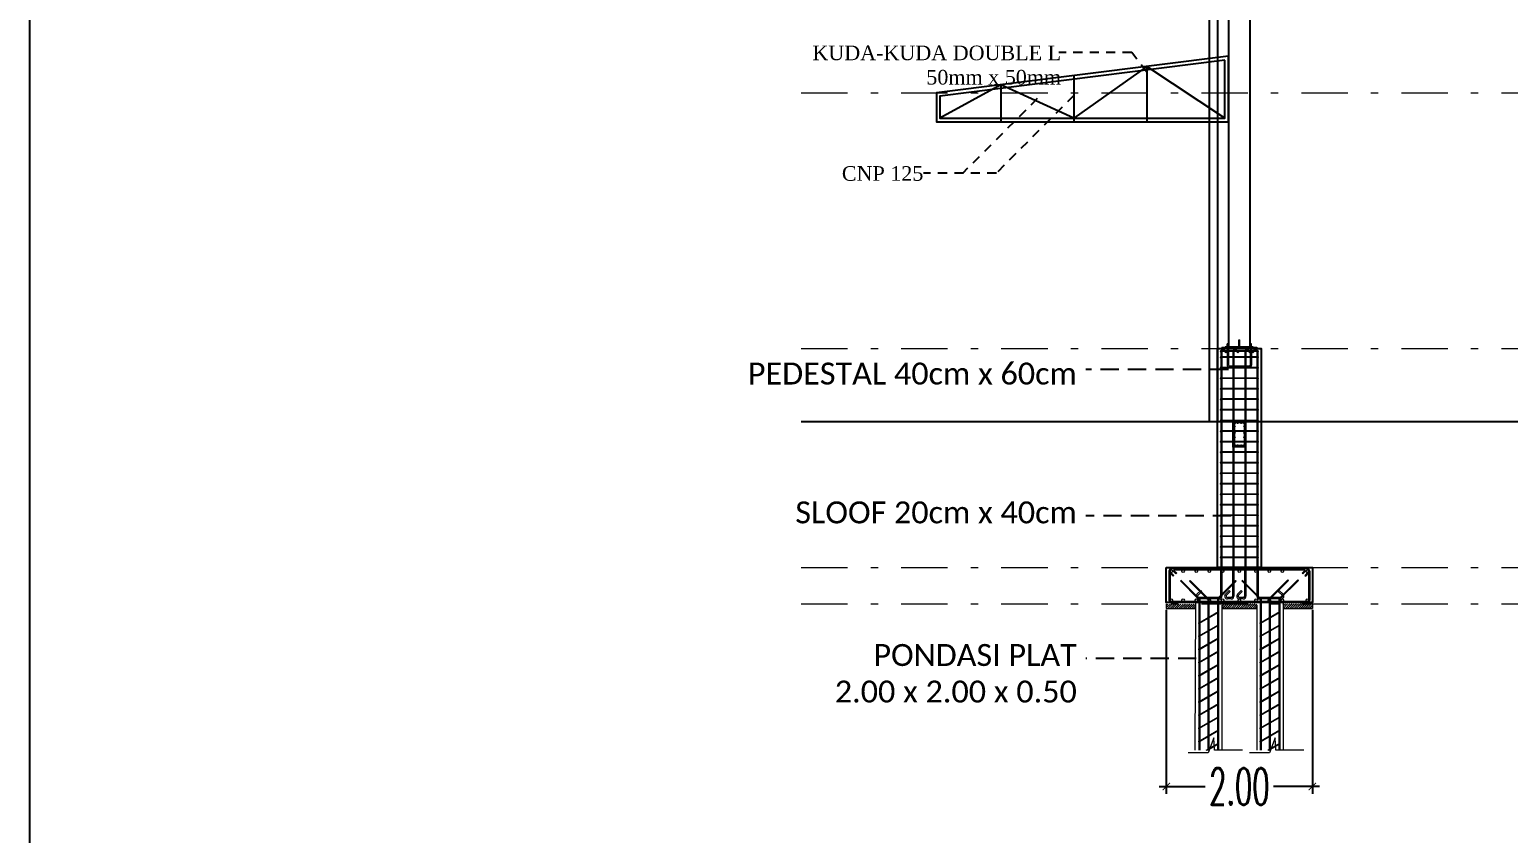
# Model space of a CAD drawing. Header units: millimetres. Extents: x 2175 to 3376, y 1504 to 1740.
# Drawn here: x 2985.68 to 3005.94, y 1659.53 to 1670.54 of the extents above; entities that cross this region are included whole.
import ezdxf

# ---------------------------------------------------------------- set-up
doc = ezdxf.new("R2010")
doc.units = ezdxf.units.MM
for name, pattern in [('DASHDOT2', [12.7, 6.35, -3.175, 0, -3.175]), ('DASHDOTX2', [50.8, 25.4, -12.7, 0, -12.7]), ('DASHED', [19.05, 12.7, -6.35]), ('HIDDEN', [0.375, 0.25, -0.125]), ('HIDDEN2', [0.1875, 0.125, -0.0625])]:
    doc.linetypes.add(name, pattern=pattern)
doc.layers.add('As Atap', color=3, linetype='DASHDOTX2', lineweight=40)
doc.layers.add('Garis Dim', color=131, linetype='DASHED', lineweight=9)
for name, color, linetype in [('dinding baru', 142, 'Continuous'), ('GR', 7, 'Continuous'), ('KOP TEKS', 1, 'Continuous'), ('SUNGAI', 150, 'Continuous'), ('TEXT', 7, 'Continuous'), ('WF 150', 5, 'Continuous')]:
    doc.layers.add(name, color=color, linetype=linetype)
doc.layers.add('Layer2', color=7, linetype='DASHED', lineweight=40, true_color=0x238759)
doc.styles.add('-DIM2', font='simplex.shx', dxfattribs={"width": 0.55})
doc.styles.get("Standard").update_dxf_attribs({"font": 'arial.ttf'})
doc.dimstyles.new('DIMENSI MUSHOLLAH', dxfattribs={"dimtxt": 0.5, "dimasz": 0.1, "dimexe": 0.1, "dimexo": 0.1, "dimgap": 0.05, "dimtad": 0, "dimtih": 1, "dimtoh": 1, "dimzin": 0, "dimdsep": 46, "dimtxsty": '-DIM2', "dimblk": 'ARCHTICK', "dimcen": 0.3, "dimdle": 0.1, "dimclrd": 1, "dimclre": 1, "dimclrt": 2, "dimadec": 0, "dimazin": 0, "dimtfac": 1, "dimtix": 1, "dimtofl": 0, "dimtmove": 0, "dimatfit": 3, "dimldrblk": 'ARCHTICK', "dimfxl": 1, "dimtolj": 1, "dimtzin": 0, "dimarcsym": 0})

# ---------------------------------------------------------------- blocks, each defined once
blk = doc.blocks.new('soof bmi')
at = {"layer": 'Garis Dim', "color": 1, "linetype": 'ByBlock', "lineweight": 9}
for p, q in [((38143.76, 315.036), (38143.76, 314.534)), ((38143.768, 315.036), (38143.768, 314.534)), ((38143.978, 315.053), (38143.777, 315.053)), ((38143.978, 315.044), (38143.777, 315.044)), ((38143.987, 315.036), (38143.987, 314.534)), ((38143.996, 315.036), (38143.996, 314.534)), ((38143.978, 314.525), (38143.777, 314.525)), ((38143.978, 314.517), (38143.777, 314.517))]:
    blk.add_line(p, q, dxfattribs=at)
blk.add_lwpolyline([(38143.728, 315.085), (38144.028, 315.085), (38144.028, 314.485), (38143.728, 314.485)], close=True, dxfattribs=at)
for centre, radius in [((38143.777, 315.036), 0.00853), ((38143.838, 315.036), 0.00853), ((38143.917, 315.036), 0.00853), ((38143.978, 315.036), 0.00853), ((38143.774, 314.965), 0.0064), ((38143.774, 314.815), 0.0064), ((38143.774, 314.715), 0.0064), ((38143.981, 314.965), 0.0064), ((38143.981, 314.815), 0.0064), ((38143.981, 314.715), 0.0064), ((38143.774, 314.605), 0.0064), ((38143.777, 314.534), 0.00853), ((38143.838, 314.534), 0.00853), ((38143.917, 314.534), 0.00853), ((38143.978, 314.534), 0.00853), ((38143.981, 314.605), 0.0064)]:
    blk.add_circle(centre, radius, dxfattribs=at)
for centre, radius, start, end in [((38143.777, 315.036), 0.0171, 90, 180), ((38143.978, 315.036), 0.0171, 0, 90), ((38143.978, 315.036), 0.00853, 0, 90), ((38143.777, 314.534), 0.0171, 180, 270), ((38143.978, 314.534), 0.00853, 270, 0), ((38143.978, 314.534), 0.0171, 270, 0)]:
    blk.add_arc(centre, radius, start, end, dxfattribs=at)
blk = doc.blocks.new('_ArchTick')
at = {"color": 0, "linetype": 'ByBlock', "const_width": 0.15}
blk.add_lwpolyline([(-0.5, -0.5), (0.5, 0.5)], dxfattribs=at)
blk = doc.blocks.new('*D871')
at = {"layer": 'Defpoints', "color": 0, "transparency": 16777216}
for p in [(3001.251, 1662.695), (3003.251, 1662.695), (3003.251, 1660.175)]:
    blk.add_point(p, dxfattribs=at)
at = {"layer": 'dinding baru', "color": 1, "linetype": 'Continuous', "lineweight": -2, "transparency": 16777216}
for p, q in [((3001.251, 1662.595), (3001.251, 1660.075)), ((3003.251, 1662.595), (3003.251, 1660.075))]:
    blk.add_line(p, q, dxfattribs=at)
at = {"layer": 'dinding baru', "color": 1, "lineweight": -2, "transparency": 16777216}
for p, q in [((3001.151, 1660.175), (3001.782, 1660.175)), ((3003.351, 1660.175), (3002.72, 1660.175))]:
    blk.add_line(p, q, dxfattribs=at)
at = {"layer": 'dinding baru', "color": 1, "lineweight": -2, "transparency": 16777216, "xscale": 0.1, "yscale": 0.1, "zscale": 0.1, "rotation": 180}
blk.add_blockref('_ArchTick', (3001.251, 1660.175), dxfattribs=at)
at = {"layer": 'dinding baru', "color": 1, "lineweight": -2, "transparency": 16777216, "xscale": 0.1, "yscale": 0.1, "zscale": 0.1}
blk.add_blockref('_ArchTick', (3003.251, 1660.175), dxfattribs=at)
at = {"layer": 'dinding baru', "color": 2, "lineweight": 0, "transparency": 16777216, "insert": (3002.251, 1660.175), "char_height": 0.5, "attachment_point": 5, "style": '-DIM2'}
blk.add_mtext('\\A1;2.00', dxfattribs=at)

msp = doc.modelspace()

# ---------------------------------------------------------------- hatches: boundary and pattern name
at = {"layer": 'Garis Dim', "linetype": 'ByBlock', "lineweight": 5}
h = msp.add_hatch(dxfattribs=at)
h.set_pattern_fill('LINE', color=0, scale=0.00072, angle=-0.0006, style=0)
h.set_pattern_definition([(179.999441, (3700.7352368, 1827.478943), (2.23035e-08, 0.0022860000006), [])])
h.paths.add_polyline_path([(3002.101, 1666.237, 0.414214), (3002.099, 1666.238), (3002.086, 1666.238, 0.414214), (3002.084, 1666.237), (3002.084, 1666.206), (3002.101, 1666.206)])
h = msp.add_hatch(dxfattribs=at)
h.set_pattern_fill('LINE', color=0, scale=0.00072, angle=-0.0006, style=0)
h.set_pattern_definition([(179.999441, (3700.418436, 1827.4789462), (2.23035e-08, 0.0022860000006), [])])
h.paths.add_polyline_path([(3002.418, 1666.237, 0.414214), (3002.416, 1666.238), (3002.403, 1666.238, 0.414214), (3002.401, 1666.237), (3002.401, 1666.206), (3002.418, 1666.206)])
at = {"layer": 'Layer2', "linetype": 'ByBlock', "lineweight": 5}
h = msp.add_hatch(dxfattribs=at)
h.set_pattern_fill('JIS_LC_8', scale=0.0027, style=0)
h.set_pattern_definition([(45, (23.486137, 432.603467), (-0.01489166881, 0.01489166881), []), (45, (23.487217, 432.603467), (-0.01489166881, 0.01489166881), [])])
h.paths.add_polyline_path([(3001.651, 1662.673), (3001.251, 1662.674), (3001.251, 1662.614), (3001.651, 1662.613)])
h.paths.add_polyline_path([(3002.011, 1662.675), (3002.011, 1662.675), (3002.011, 1662.615), (3002.011, 1662.615)])
h.paths.add_polyline_path([(3002.492, 1662.675), (3002.011, 1662.675), (3002.011, 1662.615), (3002.492, 1662.615)])
h.paths.add_polyline_path([(3003.251, 1662.675), (3002.852, 1662.675), (3002.852, 1662.615), (3003.251, 1662.615)])

# ---------------------------------------------------------------- linework, layer by layer
for p, q in [((3001.839, 1673.34), (3001.839, 1665.175)), ((3001.951, 1673.34), (3001.951, 1665.175)), ((3002.442, 1666.19), (3002.058, 1666.19)), ((3002.442, 1666.19), (3002.058, 1666.19))]:
    msp.add_line(p, q)
at = {"ltscale": 8}
for p, q in [((2999.984, 1669.91), (2999.984, 1669.275)), ((3000.984, 1670.033), (3000.984, 1669.275)), ((2998.984, 1669.785), (2998.984, 1669.275))]:
    msp.add_line(p, q, dxfattribs=at)
at = {"lineweight": 18}
msp.add_line((3002.49, 1666.175), (3002.01, 1666.175), dxfattribs=at)
msp.add_line((3002.49, 1666.175), (3002.01, 1666.175), dxfattribs=at)
at = {"linetype": 'HIDDEN'}
for p, q in [((3002.101, 1665.886), (3000.149, 1665.886)), ((3002.139, 1663.88), (3000.149, 1663.88)), ((3001.661, 1661.927), (3000.149, 1661.927))]:
    msp.add_line(p, q, dxfattribs=at)
at = {"ltscale": 8}
for points in [[(3002.101, 1670.175), (2998.101, 1669.675), (2998.101, 1669.275), (3002.101, 1669.275), (3002.101, 1670.175)], [(3002.051, 1669.325), (3000.984, 1670.033), (2999.984, 1669.325), (2998.984, 1669.785), (2998.151, 1669.325)]]:
    msp.add_lwpolyline(points, dxfattribs=at)
msp.add_lwpolyline([(3002.051, 1670.122), (2998.151, 1669.628), (2998.151, 1669.325), (3002.051, 1669.325)], close=True, dxfattribs=at)
at = {"linetype": 'HIDDEN2'}
for points in [[(3000.984, 1669.957), (3000.777, 1670.227), (2999.777, 1670.227)], [(2999.984, 1669.637), (2998.923, 1668.576), (2997.923, 1668.576)], [(2999.484, 1669.595), (2998.465, 1668.576)]]:
    msp.add_lwpolyline(points, dxfattribs=at)
at = {"layer": 'As Atap', "color": 0, "linetype": 'ByBlock', "lineweight": 5}
for p, q in [((3002.099, 1666.238), (3002.086, 1666.238)), ((3002.246, 1666.29), (3002.256, 1666.29)), ((3002.246, 1666.19), (3002.246, 1666.29)), ((3002.256, 1666.19), (3002.256, 1666.29)), ((3002.416, 1666.238), (3002.403, 1666.238)), ((3001.997, 1666.132), (3001.997, 1666.057)), ((3001.997, 1666.05), (3001.997, 1665.913)), ((3002.012, 1666.132), (3002.012, 1666.057)), ((3002.012, 1666.05), (3002.012, 1665.913)), ((3002.084, 1666.175), (3002.084, 1666.132)), ((3002.084, 1666.132), (3002.084, 1666.057)), ((3002.084, 1666.042), (3002.084, 1665.945)), ((3002.101, 1666.175), (3002.101, 1666.132)), ((3002.101, 1666.132), (3002.101, 1666.057)), ((3002.101, 1666.042), (3002.101, 1665.945)), ((3002.161, 1666.13), (3002.161, 1666.057)), ((3002.161, 1666.05), (3002.161, 1665.913)), ((3002.177, 1666.13), (3002.177, 1666.057)), ((3002.177, 1666.05), (3002.177, 1665.913)), ((3002.326, 1666.13), (3002.326, 1666.057)), ((3002.326, 1666.05), (3002.326, 1665.913)), ((3002.341, 1666.13), (3002.341, 1666.057)), ((3002.341, 1666.05), (3002.341, 1665.913)), ((3002.401, 1666.175), (3002.401, 1666.132)), ((3002.401, 1666.132), (3002.401, 1666.057)), ((3002.401, 1666.042), (3002.401, 1665.945)), ((3002.418, 1666.175), (3002.418, 1666.132)), ((3002.418, 1666.132), (3002.418, 1666.057)), ((3002.418, 1666.042), (3002.418, 1665.945)), ((3002.49, 1666.13), (3002.49, 1666.057)), ((3002.49, 1666.05), (3002.49, 1665.913)), ((3002.505, 1666.13), (3002.505, 1666.057)), ((3002.505, 1666.05), (3002.505, 1665.913)), ((3001.997, 1665.906), (3001.997, 1665.769)), ((3002.012, 1665.906), (3002.012, 1665.769)), ((3002.11, 1665.936), (3002.161, 1665.936)), ((3002.11, 1665.919), (3002.161, 1665.919)), ((3002.161, 1665.906), (3002.161, 1665.769)), ((3002.177, 1665.936), (3002.326, 1665.936)), ((3002.177, 1665.919), (3002.326, 1665.919)), ((3002.177, 1665.906), (3002.177, 1665.769)), ((3002.251, 1665.936), (3002.251, 1665.919)), ((3002.326, 1665.906), (3002.326, 1665.769)), ((3002.341, 1665.936), (3002.393, 1665.936)), ((3002.341, 1665.919), (3002.392, 1665.919)), ((3002.341, 1665.906), (3002.341, 1665.769)), ((3002.49, 1665.906), (3002.49, 1665.769)), ((3002.505, 1665.906), (3002.505, 1665.769)), ((3001.997, 1665.762), (3001.997, 1665.625)), ((3002.012, 1665.762), (3002.012, 1665.625)), ((3002.161, 1665.762), (3002.161, 1665.625)), ((3002.177, 1665.762), (3002.177, 1665.625)), ((3002.326, 1665.762), (3002.326, 1665.625)), ((3002.341, 1665.762), (3002.341, 1665.625)), ((3002.49, 1665.762), (3002.49, 1665.625)), ((3002.505, 1665.762), (3002.505, 1665.625)), ((3001.997, 1665.618), (3001.997, 1665.482)), ((3001.997, 1665.474), (3001.997, 1665.338)), ((3002.012, 1665.618), (3002.012, 1665.482)), ((3002.012, 1665.474), (3002.012, 1665.338)), ((3002.161, 1665.618), (3002.161, 1665.482)), ((3002.161, 1665.474), (3002.161, 1665.338)), ((3002.177, 1665.618), (3002.177, 1665.482)), ((3002.177, 1665.474), (3002.177, 1665.338)), ((3002.326, 1665.618), (3002.326, 1665.482)), ((3002.326, 1665.474), (3002.326, 1665.338)), ((3002.341, 1665.618), (3002.341, 1665.482)), ((3002.341, 1665.474), (3002.341, 1665.338)), ((3002.49, 1665.618), (3002.49, 1665.482)), ((3002.49, 1665.474), (3002.49, 1665.338)), ((3002.505, 1665.618), (3002.505, 1665.482)), ((3002.505, 1665.474), (3002.505, 1665.338)), ((3001.997, 1665.331), (3001.997, 1665.195)), ((3002.012, 1665.331), (3002.012, 1665.195)), ((3002.161, 1665.331), (3002.161, 1665.195)), ((3002.177, 1665.331), (3002.177, 1665.195)), ((3002.326, 1665.331), (3002.326, 1665.195)), ((3002.341, 1665.331), (3002.341, 1665.195)), ((3002.49, 1665.331), (3002.49, 1665.195)), ((3002.505, 1665.331), (3002.505, 1665.195)), ((3001.997, 1665.18), (3001.997, 1665.044)), ((3001.997, 1665.036), (3001.997, 1664.9)), ((3002.012, 1665.18), (3002.012, 1665.044)), ((3002.012, 1665.036), (3002.012, 1664.9)), ((3002.161, 1665.18), (3002.161, 1665.044)), ((3002.161, 1665.036), (3002.161, 1664.9)), ((3002.177, 1665.18), (3002.177, 1665.044)), ((3002.177, 1665.036), (3002.177, 1664.9)), ((3002.326, 1665.18), (3002.326, 1665.044)), ((3002.326, 1665.036), (3002.326, 1664.9)), ((3002.341, 1665.18), (3002.341, 1665.044)), ((3002.341, 1665.036), (3002.341, 1664.9)), ((3002.49, 1665.18), (3002.49, 1665.044)), ((3002.49, 1665.036), (3002.49, 1664.9)), ((3002.505, 1665.18), (3002.505, 1665.044)), ((3002.505, 1665.036), (3002.505, 1664.9)), ((3001.997, 1664.893), (3001.997, 1664.756)), ((3002.012, 1664.893), (3002.012, 1664.756)), ((3002.161, 1664.893), (3002.161, 1664.756)), ((3002.177, 1664.893), (3002.177, 1664.756)), ((3002.326, 1664.893), (3002.326, 1664.756)), ((3002.341, 1664.893), (3002.341, 1664.756)), ((3002.49, 1664.893), (3002.49, 1664.756)), ((3002.505, 1664.893), (3002.505, 1664.756)), ((3001.997, 1664.749), (3001.997, 1664.612)), ((3002.012, 1664.749), (3002.012, 1664.612)), ((3002.161, 1664.749), (3002.161, 1664.612)), ((3002.177, 1664.749), (3002.177, 1664.612)), ((3002.326, 1664.749), (3002.326, 1664.612)), ((3002.341, 1664.749), (3002.341, 1664.612)), ((3002.49, 1664.749), (3002.49, 1664.612)), ((3002.505, 1664.749), (3002.505, 1664.612)), ((3001.997, 1664.605), (3001.997, 1664.468)), ((3001.997, 1664.461), (3001.997, 1664.324)), ((3002.012, 1664.605), (3002.012, 1664.468)), ((3002.012, 1664.461), (3002.012, 1664.324)), ((3002.161, 1664.605), (3002.161, 1664.468)), ((3002.161, 1664.461), (3002.161, 1664.324)), ((3002.177, 1664.605), (3002.177, 1664.468)), ((3002.177, 1664.461), (3002.177, 1664.324)), ((3002.326, 1664.605), (3002.326, 1664.468)), ((3002.326, 1664.461), (3002.326, 1664.324)), ((3002.341, 1664.605), (3002.341, 1664.468)), ((3002.341, 1664.461), (3002.341, 1664.324)), ((3002.49, 1664.605), (3002.49, 1664.468)), ((3002.49, 1664.461), (3002.49, 1664.324)), ((3002.505, 1664.605), (3002.505, 1664.468)), ((3002.505, 1664.461), (3002.505, 1664.324)), ((3001.997, 1664.317), (3001.997, 1664.18)), ((3002.012, 1664.317), (3002.012, 1664.18)), ((3002.161, 1664.317), (3002.161, 1664.18)), ((3002.177, 1664.317), (3002.177, 1664.18)), ((3002.326, 1664.317), (3002.326, 1664.18)), ((3002.341, 1664.317), (3002.341, 1664.18)), ((3002.49, 1664.317), (3002.49, 1664.18)), ((3002.505, 1664.317), (3002.505, 1664.18)), ((3001.997, 1664.173), (3001.997, 1664.036)), ((3001.997, 1664.029), (3001.997, 1663.893)), ((3002.012, 1664.173), (3002.012, 1664.036)), ((3002.012, 1664.029), (3002.012, 1663.893)), ((3002.161, 1664.173), (3002.161, 1664.036)), ((3002.161, 1664.029), (3002.161, 1663.893)), ((3002.177, 1664.173), (3002.177, 1664.036)), ((3002.177, 1664.029), (3002.177, 1663.893)), ((3002.326, 1664.173), (3002.326, 1664.036)), ((3002.326, 1664.029), (3002.326, 1663.893)), ((3002.341, 1664.173), (3002.341, 1664.036)), ((3002.341, 1664.029), (3002.341, 1663.893)), ((3002.49, 1664.173), (3002.49, 1664.036)), ((3002.49, 1664.029), (3002.49, 1663.893)), ((3002.505, 1664.173), (3002.505, 1664.036)), ((3002.505, 1664.029), (3002.505, 1663.893)), ((3001.997, 1663.885), (3001.997, 1663.749)), ((3002.012, 1663.885), (3002.012, 1663.749)), ((3002.161, 1663.885), (3002.161, 1663.749)), ((3002.177, 1663.885), (3002.177, 1663.749)), ((3002.326, 1663.885), (3002.326, 1663.749)), ((3002.341, 1663.885), (3002.341, 1663.749)), ((3002.49, 1663.885), (3002.49, 1663.749)), ((3002.505, 1663.885), (3002.505, 1663.749)), ((3001.997, 1663.741), (3001.997, 1663.605)), ((3002.012, 1663.741), (3002.012, 1663.605)), ((3002.161, 1663.741), (3002.161, 1663.605)), ((3002.177, 1663.741), (3002.177, 1663.605)), ((3002.326, 1663.741), (3002.326, 1663.605)), ((3002.341, 1663.741), (3002.341, 1663.605)), ((3002.49, 1663.741), (3002.49, 1663.605)), ((3002.505, 1663.741), (3002.505, 1663.605)), ((3001.997, 1663.597), (3001.997, 1663.461)), ((3001.997, 1663.453), (3001.997, 1663.317)), ((3002.012, 1663.597), (3002.012, 1663.461)), ((3002.012, 1663.453), (3002.012, 1663.317)), ((3002.161, 1663.597), (3002.161, 1663.461)), ((3002.161, 1663.453), (3002.161, 1663.317)), ((3002.177, 1663.597), (3002.177, 1663.461)), ((3002.177, 1663.453), (3002.177, 1663.317)), ((3002.326, 1663.597), (3002.326, 1663.461)), ((3002.326, 1663.453), (3002.326, 1663.317)), ((3002.341, 1663.597), (3002.341, 1663.461)), ((3002.341, 1663.453), (3002.341, 1663.317)), ((3002.49, 1663.597), (3002.49, 1663.461)), ((3002.49, 1663.453), (3002.49, 1663.317)), ((3002.505, 1663.597), (3002.505, 1663.461)), ((3002.505, 1663.453), (3002.505, 1663.317)), ((3001.997, 1663.309), (3001.997, 1663.173)), ((3002.012, 1663.309), (3002.012, 1663.173)), ((3002.161, 1663.309), (3002.161, 1663.173)), ((3002.177, 1663.309), (3002.177, 1663.173)), ((3002.326, 1663.309), (3002.326, 1663.173)), ((3002.341, 1663.309), (3002.341, 1663.173)), ((3002.49, 1663.309), (3002.49, 1663.173)), ((3002.505, 1663.309), (3002.505, 1663.173)), ((3001.287, 1663.124), (3001.287, 1662.727)), ((3001.305, 1663.093), (3001.305, 1662.732)), ((3001.993, 1663.14), (3001.993, 1662.782)), ((3002.012, 1663.14), (3002.012, 1662.791)), ((3002.157, 1663.14), (3002.157, 1662.782)), ((3002.177, 1663.14), (3002.177, 1662.782)), ((3002.322, 1663.14), (3002.322, 1662.782)), ((3002.341, 1663.14), (3002.341, 1662.782)), ((3002.49, 1663.14), (3002.49, 1662.785)), ((3002.509, 1663.14), (3002.509, 1662.783)), ((3003.198, 1663.093), (3003.198, 1662.727)), ((3003.215, 1663.123), (3003.215, 1662.727)), ((3001.696, 1662.736), (3001.696, 1662.71)), ((3001.697, 1662.71), (3001.697, 1662.416)), ((3001.708, 1662.736), (3001.708, 1662.71)), ((3001.709, 1662.71), (3001.709, 1662.423)), ((3001.819, 1662.736), (3001.819, 1662.487)), ((3001.831, 1662.741), (3001.831, 1662.494)), ((3001.953, 1662.749), (3001.953, 1662.71)), ((3001.953, 1662.71), (3001.953, 1662.564)), ((3001.965, 1662.744), (3001.965, 1662.71)), ((3001.965, 1662.71), (3001.965, 1662.571)), ((3002.012, 1662.791), (3002.012, 1662.782)), ((3002.537, 1662.736), (3002.537, 1662.71)), ((3002.537, 1662.736), (3002.537, 1662.71)), ((3002.537, 1662.693), (3002.537, 1662.416)), ((3002.549, 1662.736), (3002.549, 1662.71)), ((3002.549, 1662.736), (3002.549, 1662.71)), ((3002.549, 1662.693), (3002.549, 1662.423)), ((3002.66, 1662.744), (3002.66, 1662.487)), ((3002.672, 1662.744), (3002.672, 1662.494)), ((3002.793, 1662.741), (3002.793, 1662.71)), ((3002.794, 1662.693), (3002.794, 1662.575)), ((3002.794, 1662.693), (3002.794, 1662.564)), ((3002.805, 1662.741), (3002.805, 1662.71)), ((3002.806, 1662.693), (3002.806, 1662.575)), ((3002.806, 1662.693), (3002.806, 1662.571)), ((3002.859, 1662.71), (3002.859, 1662.71)), ((3002.859, 1662.71), (3002.859, 1662.71)), ((3001.697, 1662.408), (3001.697, 1662.236)), ((3001.709, 1662.415), (3001.709, 1662.243)), ((3001.819, 1662.478), (3001.819, 1662.307)), ((3001.831, 1662.485), (3001.831, 1662.314)), ((3001.953, 1662.556), (3001.953, 1662.384)), ((3001.965, 1662.563), (3001.965, 1662.391)), ((3002.537, 1662.408), (3002.537, 1662.236)), ((3002.549, 1662.415), (3002.549, 1662.243)), ((3002.66, 1662.478), (3002.66, 1662.307)), ((3002.672, 1662.485), (3002.672, 1662.314)), ((3002.794, 1662.556), (3002.794, 1662.384)), ((3002.806, 1662.563), (3002.806, 1662.391)), ((3001.697, 1662.228), (3001.697, 1662.056)), ((3001.709, 1662.235), (3001.709, 1662.063)), ((3001.819, 1662.298), (3001.819, 1662.127)), ((3001.831, 1662.305), (3001.831, 1662.134)), ((3001.953, 1662.376), (3001.953, 1662.204)), ((3001.953, 1662.196), (3001.953, 1662.024)), ((3001.965, 1662.383), (3001.965, 1662.211)), ((3001.965, 1662.203), (3001.965, 1662.031)), ((3002.537, 1662.228), (3002.537, 1662.056)), ((3002.549, 1662.235), (3002.549, 1662.063)), ((3002.66, 1662.298), (3002.66, 1662.127)), ((3002.672, 1662.305), (3002.672, 1662.134)), ((3002.794, 1662.376), (3002.794, 1662.204)), ((3002.794, 1662.196), (3002.794, 1662.024)), ((3002.806, 1662.383), (3002.806, 1662.211)), ((3002.806, 1662.203), (3002.806, 1662.031)), ((3001.697, 1662.048), (3001.697, 1661.876)), ((3001.709, 1662.055), (3001.709, 1661.883)), ((3001.819, 1662.118), (3001.819, 1661.947)), ((3001.831, 1662.125), (3001.831, 1661.954)), ((3001.953, 1662.016), (3001.953, 1661.844)), ((3001.965, 1662.023), (3001.965, 1661.851)), ((3002.537, 1662.048), (3002.537, 1661.876)), ((3002.549, 1662.055), (3002.549, 1661.883)), ((3002.66, 1662.118), (3002.66, 1661.947)), ((3002.672, 1662.125), (3002.672, 1661.954)), ((3002.794, 1662.016), (3002.794, 1661.844)), ((3002.806, 1662.023), (3002.806, 1661.851)), ((3001.697, 1661.868), (3001.697, 1661.696)), ((3001.709, 1661.875), (3001.709, 1661.703)), ((3001.819, 1661.938), (3001.819, 1661.767)), ((3001.831, 1661.945), (3001.831, 1661.774)), ((3001.953, 1661.836), (3001.953, 1661.664)), ((3001.965, 1661.843), (3001.965, 1661.671)), ((3002.537, 1661.868), (3002.537, 1661.696)), ((3002.549, 1661.875), (3002.549, 1661.703)), ((3002.66, 1661.938), (3002.66, 1661.767)), ((3002.672, 1661.945), (3002.672, 1661.774)), ((3002.794, 1661.836), (3002.794, 1661.664)), ((3002.794, 1661.836), (3002.794, 1661.664)), ((3002.806, 1661.843), (3002.806, 1661.671)), ((3002.806, 1661.843), (3002.806, 1661.671)), ((3001.697, 1661.688), (3001.697, 1661.516)), ((3001.709, 1661.695), (3001.709, 1661.523)), ((3001.819, 1661.758), (3001.819, 1661.587)), ((3001.819, 1661.578), (3001.819, 1661.407)), ((3001.831, 1661.765), (3001.831, 1661.594)), ((3001.831, 1661.585), (3001.831, 1661.414)), ((3001.953, 1661.656), (3001.953, 1661.484)), ((3001.965, 1661.663), (3001.965, 1661.491)), ((3002.537, 1661.688), (3002.537, 1661.516)), ((3002.537, 1661.688), (3002.537, 1661.516)), ((3002.549, 1661.695), (3002.549, 1661.523)), ((3002.549, 1661.695), (3002.549, 1661.523)), ((3002.66, 1661.758), (3002.66, 1661.587)), ((3002.66, 1661.758), (3002.66, 1661.587)), ((3002.66, 1661.578), (3002.66, 1661.407)), ((3002.672, 1661.765), (3002.672, 1661.594)), ((3002.672, 1661.765), (3002.672, 1661.594)), ((3002.672, 1661.585), (3002.672, 1661.414)), ((3002.794, 1661.656), (3002.794, 1661.484)), ((3002.806, 1661.663), (3002.806, 1661.491)), ((3001.697, 1661.508), (3001.697, 1661.336)), ((3001.709, 1661.515), (3001.709, 1661.343)), ((3001.819, 1661.398), (3001.819, 1661.227)), ((3001.831, 1661.405), (3001.831, 1661.234)), ((3001.953, 1661.476), (3001.953, 1661.304)), ((3001.965, 1661.483), (3001.965, 1661.311)), ((3002.537, 1661.508), (3002.537, 1661.336)), ((3002.549, 1661.515), (3002.549, 1661.343)), ((3002.66, 1661.398), (3002.66, 1661.227)), ((3002.672, 1661.405), (3002.672, 1661.234)), ((3002.794, 1661.476), (3002.794, 1661.304)), ((3002.806, 1661.483), (3002.806, 1661.311)), ((3001.697, 1661.328), (3001.697, 1661.156)), ((3001.709, 1661.335), (3001.709, 1661.163)), ((3001.819, 1661.218), (3001.819, 1661.047)), ((3001.831, 1661.225), (3001.831, 1661.054)), ((3001.953, 1661.296), (3001.953, 1661.124)), ((3001.965, 1661.303), (3001.965, 1661.131)), ((3002.537, 1661.328), (3002.537, 1661.156)), ((3002.549, 1661.335), (3002.549, 1661.163)), ((3002.66, 1661.218), (3002.66, 1661.047)), ((3002.672, 1661.225), (3002.672, 1661.054)), ((3002.794, 1661.296), (3002.794, 1661.124)), ((3002.806, 1661.303), (3002.806, 1661.131)), ((3001.697, 1661.148), (3001.697, 1660.976)), ((3001.709, 1661.155), (3001.709, 1660.983)), ((3001.709, 1660.975), (3001.709, 1660.803)), ((3001.819, 1661.038), (3001.819, 1660.867)), ((3001.831, 1661.045), (3001.831, 1660.874)), ((3001.953, 1661.116), (3001.953, 1660.944)), ((3001.965, 1661.123), (3001.965, 1660.951)), ((3002.537, 1661.148), (3002.537, 1660.976)), ((3002.549, 1661.155), (3002.549, 1660.983)), ((3002.549, 1660.975), (3002.549, 1660.803)), ((3002.66, 1661.038), (3002.66, 1660.867)), ((3002.672, 1661.045), (3002.672, 1660.874)), ((3002.794, 1661.116), (3002.794, 1660.944)), ((3002.806, 1661.123), (3002.806, 1660.951)), ((3001.697, 1660.968), (3001.697, 1660.796)), ((3001.697, 1660.788), (3001.697, 1660.675)), ((3001.709, 1660.795), (3001.709, 1660.675)), ((3001.819, 1660.858), (3001.819, 1660.687)), ((3001.831, 1660.865), (3001.831, 1660.694)), ((3001.953, 1660.936), (3001.953, 1660.764)), ((3001.965, 1660.943), (3001.965, 1660.771)), ((3002.537, 1660.968), (3002.537, 1660.796)), ((3002.537, 1660.788), (3002.537, 1660.675)), ((3002.549, 1660.795), (3002.549, 1660.675)), ((3002.66, 1660.858), (3002.66, 1660.687)), ((3002.672, 1660.865), (3002.672, 1660.694)), ((3002.794, 1660.936), (3002.794, 1660.764)), ((3002.806, 1660.943), (3002.806, 1660.771)), ((3001.819, 1660.678), (3001.819, 1660.675)), ((3001.831, 1660.685), (3001.831, 1660.675)), ((3001.953, 1660.756), (3001.953, 1660.675)), ((3001.965, 1660.763), (3001.965, 1660.675)), ((3002.66, 1660.678), (3002.66, 1660.675)), ((3002.672, 1660.685), (3002.672, 1660.675)), ((3002.794, 1660.756), (3002.794, 1660.675)), ((3002.806, 1660.763), (3002.806, 1660.675))]:
    msp.add_line(p, q, dxfattribs=at)
at = {"layer": 'As Atap', "color": 7, "linetype": 'ByBlock', "lineweight": 9}
for p, q in [((3002.011, 1666.19), (3002.011, 1666.175)), ((3002.011, 1666.19), (3002.491, 1666.19)), ((3002.491, 1666.19), (3002.491, 1666.175))]:
    msp.add_line(p, q, dxfattribs=at)
at = {"layer": 'As Atap', "color": 7, "linetype": 'ByBlock', "lineweight": 5}
for p, q in [((3002.108, 1666.192), (3002.077, 1666.192)), ((3002.105, 1666.206), (3002.08, 1666.206)), ((3002.425, 1666.192), (3002.394, 1666.192)), ((3002.422, 1666.206), (3002.397, 1666.206)), ((3001.251, 1662.675), (3001.251, 1662.613)), ((3001.651, 1662.696), (3001.642, 1660.675)), ((3002.011, 1662.657), (3002.011, 1660.675)), ((3002.492, 1662.657), (3002.492, 1660.675)), ((3002.852, 1662.693), (3002.852, 1660.675)), ((3003.251, 1662.675), (3003.251, 1662.615))]:
    msp.add_line(p, q, dxfattribs=at)
at = {"layer": 'As Atap', "color": 0, "linetype": 'ByBlock', "lineweight": 5}
for centre, radius, start, end in [((3002.11, 1665.945), 0.0259, 180, 270), ((3002.11, 1665.945), 0.00864, 180, 270), ((3002.392, 1665.945), 0.0259, 270, 0), ((3002.393, 1665.945), 0.00864, 270, 0)]:
    msp.add_arc(centre, radius, start, end, dxfattribs=at)
at = {"layer": 'Garis Dim', "linetype": 'DASHDOT2', "ltscale": 0.1}
for p, q in [((2996.251, 1669.675), (3070.751, 1669.675)), ((2996.251, 1666.175), (3070.751, 1666.175)), ((2996.251, 1663.175), (3070.756, 1663.175)), ((2996.251, 1662.675), (3070.756, 1662.675))]:
    msp.add_line(p, q, dxfattribs=at)
at = {"layer": 'Garis Dim', "color": 0, "linetype": 'ByBlock', "lineweight": 5}
for p, q in [((3002.084, 1666.206), (3002.084, 1666.237)), ((3002.101, 1666.206), (3002.101, 1666.237)), ((3002.401, 1666.206), (3002.401, 1666.237)), ((3002.418, 1666.206), (3002.418, 1666.237)), ((3002.509, 1666.139), (3001.993, 1666.139)), ((3002.509, 1666.132), (3001.993, 1666.132)), ((3002.509, 1666.057), (3001.993, 1666.057)), ((3002.509, 1666.05), (3001.993, 1666.05)), ((3002.048, 1666.132), (3002.066, 1666.113)), ((3002.049, 1666.152), (3002.062, 1666.139)), ((3002.062, 1666.141), (3002.064, 1666.139)), ((3002.077, 1666.124), (3002.066, 1666.113)), ((3002.069, 1666.132), (3002.077, 1666.124)), ((3002.203, 1666.141), (3002.204, 1666.139)), ((3002.212, 1666.132), (3002.231, 1666.113)), ((3002.214, 1666.152), (3002.226, 1666.139)), ((3002.242, 1666.124), (3002.231, 1666.113)), ((3002.234, 1666.132), (3002.242, 1666.124)), ((3002.367, 1666.141), (3002.369, 1666.139)), ((3002.377, 1666.132), (3002.395, 1666.113)), ((3002.378, 1666.152), (3002.391, 1666.139)), ((3002.393, 1666.132), (3002.401, 1666.124)), ((3002.406, 1666.124), (3002.395, 1666.113)), ((3002.398, 1666.132), (3002.406, 1666.124)), ((3002.433, 1666.132), (3002.425, 1666.124)), ((3002.425, 1666.124), (3002.436, 1666.113)), ((3002.455, 1666.132), (3002.436, 1666.113)), ((3002.453, 1666.152), (3002.441, 1666.139)), ((3002.464, 1666.141), (3002.462, 1666.139)), ((3002.509, 1665.913), (3001.993, 1665.913)), ((3002.509, 1665.906), (3001.993, 1665.906)), ((3002.509, 1665.769), (3001.993, 1665.769)), ((3002.509, 1665.762), (3001.993, 1665.762)), ((3002.509, 1665.625), (3001.993, 1665.625)), ((3002.509, 1665.618), (3001.993, 1665.618)), ((3002.509, 1665.482), (3001.993, 1665.482)), ((3002.509, 1665.474), (3001.993, 1665.474)), ((3002.509, 1665.338), (3001.993, 1665.338)), ((3002.509, 1665.33), (3001.993, 1665.33)), ((3002.509, 1665.188), (3001.993, 1665.188)), ((3002.509, 1665.18), (3001.993, 1665.18)), ((3002.509, 1665.044), (3001.993, 1665.044)), ((3002.509, 1665.036), (3001.993, 1665.036)), ((3002.509, 1664.9), (3001.993, 1664.9)), ((3002.509, 1664.892), (3001.993, 1664.892)), ((3002.509, 1664.756), (3001.993, 1664.756)), ((3002.509, 1664.749), (3001.993, 1664.749)), ((3002.509, 1664.612), (3001.993, 1664.612)), ((3002.509, 1664.605), (3001.993, 1664.605)), ((3002.509, 1664.468), (3001.993, 1664.468)), ((3002.509, 1664.461), (3001.993, 1664.461)), ((3002.509, 1664.324), (3001.993, 1664.324)), ((3002.509, 1664.317), (3001.993, 1664.317)), ((3002.509, 1664.18), (3001.993, 1664.18)), ((3002.509, 1664.173), (3001.993, 1664.173)), ((3002.509, 1664.036), (3001.993, 1664.036)), ((3002.509, 1664.029), (3001.993, 1664.029)), ((3002.509, 1663.893), (3001.993, 1663.893)), ((3002.509, 1663.885), (3001.993, 1663.885)), ((3002.509, 1663.749), (3001.993, 1663.749)), ((3002.509, 1663.741), (3001.993, 1663.741)), ((3002.509, 1663.605), (3001.993, 1663.605)), ((3002.509, 1663.597), (3001.993, 1663.597)), ((3002.509, 1663.461), (3001.993, 1663.461)), ((3002.509, 1663.453), (3001.993, 1663.453)), ((3002.509, 1663.317), (3001.993, 1663.317)), ((3002.509, 1663.309), (3001.993, 1663.309)), ((3001.292, 1663.14), (3001.292, 1663.14)), ((3001.297, 1663.1), (3001.343, 1663.054)), ((3001.308, 1663.112), (3001.356, 1663.065)), ((3003.181, 1663.157), (3001.321, 1663.157)), ((3001.332, 1663.136), (3001.382, 1663.086)), ((3001.356, 1663.065), (3001.343, 1663.054)), ((3003.151, 1663.14), (3001.351, 1663.14)), ((3001.351, 1663.14), (3001.395, 1663.097)), ((3001.395, 1663.097), (3001.382, 1663.086)), ((3001.453, 1662.998), (3001.445, 1662.99)), ((3001.703, 1662.749), (3001.453, 1662.998)), ((3001.577, 1662.995), (3001.569, 1662.987)), ((3001.832, 1662.741), (3001.577, 1662.995)), ((3001.953, 1662.749), (3002.199, 1662.995)), ((3002.199, 1662.995), (3002.207, 1662.985)), ((3002.294, 1662.998), (3002.286, 1662.99)), ((3002.543, 1662.749), (3002.294, 1662.998)), ((3002.665, 1662.754), (3002.917, 1663.007)), ((3002.673, 1662.746), (3002.925, 1662.998)), ((3002.799, 1662.754), (3003.052, 1663.007)), ((3002.807, 1662.745), (3003.06, 1662.998)), ((3002.917, 1663.007), (3002.925, 1662.998)), ((3003.052, 1663.007), (3003.06, 1662.998)), ((3003.151, 1663.14), (3003.11, 1663.099)), ((3003.11, 1663.099), (3003.123, 1663.088)), ((3003.168, 1663.134), (3003.123, 1663.088)), ((3003.194, 1663.113), (3003.148, 1663.066)), ((3003.148, 1663.066), (3003.16, 1663.055)), ((3003.205, 1663.1), (3003.16, 1663.055)), ((3001.694, 1662.74), (3001.445, 1662.99)), ((3001.819, 1662.736), (3001.569, 1662.987)), ((3001.671, 1662.809), (3001.723, 1662.861)), ((3001.685, 1662.796), (3001.737, 1662.848)), ((3001.723, 1662.861), (3001.737, 1662.848)), ((3001.965, 1662.744), (3002.207, 1662.985)), ((3002.061, 1662.809), (3002.113, 1662.861)), ((3002.075, 1662.796), (3002.127, 1662.848)), ((3002.113, 1662.861), (3002.127, 1662.848)), ((3002.226, 1662.809), (3002.278, 1662.861)), ((3002.239, 1662.796), (3002.291, 1662.848)), ((3002.278, 1662.861), (3002.291, 1662.848)), ((3002.535, 1662.74), (3002.286, 1662.99)), ((3002.798, 1662.861), (3002.784, 1662.848)), ((3002.837, 1662.796), (3002.784, 1662.848)), ((3002.85, 1662.809), (3002.798, 1662.861)), ((3003.181, 1662.71), (3001.321, 1662.71)), ((3003.081, 1662.693), (3001.321, 1662.693)), ((3003.181, 1662.693), (3001.321, 1662.693)), ((3001.974, 1662.763), (3001.698, 1662.763)), ((3001.974, 1662.744), (3001.698, 1662.744)), ((3002.138, 1662.763), (3002.088, 1662.763)), ((3002.138, 1662.744), (3002.088, 1662.744)), ((3002.303, 1662.763), (3002.253, 1662.763)), ((3002.303, 1662.744), (3002.253, 1662.744)), ((3002.823, 1662.763), (3002.529, 1662.763)), ((3002.823, 1662.744), (3002.529, 1662.744)), ((3002.535, 1662.74), (3002.532, 1662.744)), ((3001.693, 1662.414), (3001.965, 1662.571)), ((3001.693, 1662.234), (3001.965, 1662.391)), ((3001.697, 1662.408), (3001.969, 1662.565)), ((3002.534, 1662.414), (3002.806, 1662.571)), ((3002.534, 1662.234), (3002.806, 1662.391)), ((3002.537, 1662.408), (3002.81, 1662.565)), ((3001.693, 1662.054), (3001.965, 1662.211)), ((3001.697, 1662.228), (3001.969, 1662.385)), ((3001.697, 1662.048), (3001.969, 1662.205)), ((3002.534, 1662.054), (3002.806, 1662.211)), ((3002.537, 1662.228), (3002.81, 1662.385)), ((3002.537, 1662.048), (3002.81, 1662.205)), ((3001.693, 1661.874), (3001.965, 1662.031)), ((3001.697, 1661.868), (3001.969, 1662.025)), ((3002.534, 1661.874), (3002.806, 1662.031)), ((3002.537, 1661.868), (3002.81, 1662.025)), ((3001.693, 1661.694), (3001.965, 1661.851)), ((3001.697, 1661.688), (3001.969, 1661.845)), ((3002.534, 1661.694), (3002.806, 1661.851)), ((3002.537, 1661.688), (3002.81, 1661.845)), ((3001.693, 1661.514), (3001.965, 1661.671)), ((3001.697, 1661.508), (3001.969, 1661.665)), ((3002.534, 1661.514), (3002.806, 1661.671)), ((3002.534, 1661.514), (3002.806, 1661.671)), ((3002.537, 1661.508), (3002.81, 1661.665)), ((3002.537, 1661.508), (3002.81, 1661.665)), ((3001.693, 1661.334), (3001.965, 1661.491)), ((3001.697, 1661.328), (3001.969, 1661.485)), ((3002.534, 1661.334), (3002.806, 1661.491)), ((3002.537, 1661.328), (3002.81, 1661.485)), ((3001.693, 1661.154), (3001.965, 1661.311)), ((3001.697, 1661.148), (3001.969, 1661.305)), ((3002.534, 1661.154), (3002.806, 1661.311)), ((3002.537, 1661.148), (3002.81, 1661.305)), ((3001.693, 1660.974), (3001.965, 1661.131)), ((3001.697, 1660.968), (3001.969, 1661.125)), ((3002.534, 1660.974), (3002.806, 1661.131)), ((3002.537, 1660.968), (3002.81, 1661.125)), ((3001.693, 1660.794), (3001.965, 1660.951)), ((3001.697, 1660.788), (3001.969, 1660.945)), ((3001.799, 1660.675), (3001.965, 1660.771)), ((3002.534, 1660.794), (3002.806, 1660.951)), ((3002.537, 1660.788), (3002.81, 1660.945)), ((3002.64, 1660.675), (3002.806, 1660.771)), ((3001.814, 1660.675), (3001.969, 1660.765)), ((3002.654, 1660.675), (3002.81, 1660.765))]:
    msp.add_line(p, q, dxfattribs=at)
at = {"layer": 'Garis Dim', "color": 7, "linetype": 'ByBlock', "lineweight": 5}
for p, q in [((3002.077, 1666.19), (3002.077, 1666.192)), ((3002.08, 1666.192), (3002.08, 1666.206)), ((3002.086, 1666.192), (3002.086, 1666.206)), ((3002.099, 1666.192), (3002.099, 1666.206)), ((3002.105, 1666.192), (3002.105, 1666.206)), ((3002.108, 1666.19), (3002.108, 1666.192)), ((3002.394, 1666.19), (3002.394, 1666.192)), ((3002.397, 1666.192), (3002.397, 1666.206)), ((3002.403, 1666.192), (3002.403, 1666.206)), ((3002.416, 1666.192), (3002.416, 1666.206)), ((3002.422, 1666.192), (3002.422, 1666.206)), ((3002.425, 1666.19), (3002.425, 1666.192)), ((3001.251, 1662.613), (3001.651, 1662.613)), ((3002.011, 1662.615), (3002.492, 1662.615)), ((3002.852, 1662.615), (3003.251, 1662.615))]:
    msp.add_line(p, q, dxfattribs=at)
at = {"layer": 'Garis Dim', "color": 0, "linetype": 'ByBlock', "lineweight": 5}
for centre in [(3001.321, 1663.124), (3001.481, 1663.124), (3001.661, 1663.124), (3001.841, 1663.124), (3002.021, 1663.124), (3002.251, 1663.124), (3002.481, 1663.124), (3002.661, 1663.124), (3002.841, 1663.124), (3003.181, 1663.124), (3001.321, 1662.727), (3001.481, 1662.727), (3001.661, 1662.727), (3001.841, 1662.727), (3002.021, 1662.727), (3002.251, 1662.727), (3002.481, 1662.727), (3002.661, 1662.727), (3002.841, 1662.727), (3003.181, 1662.727)]:
    msp.add_circle(centre, 0.0168, dxfattribs=at)
for centre, radius, start, end in [((3002.086, 1666.237), 0.00192, 90, 180), ((3002.099, 1666.237), 0.00192, 0, 90), ((3002.403, 1666.237), 0.00192, 90, 180), ((3002.416, 1666.237), 0.00192, 0, 90), ((3001.993, 1666.135), 0.00384, 90, 270.0006), ((3001.993, 1666.053), 0.00384, 90, 270.0006), ((3002.027, 1666.13), 0.0307, 177.0849, 180), ((3002.027, 1666.13), 0.0307, 45, 162.4909), ((3002.027, 1666.13), 0.0154, 36.9927, 143.0073), ((3002.051, 1666.13), 0.0154, 174.1621, 180), ((3002.192, 1666.13), 0.0307, 45, 162.4909), ((3002.192, 1666.13), 0.0154, 174.1621, 180), ((3002.192, 1666.13), 0.0154, 45, 143.0073), ((3002.255, 1666.13), 0.0154, 174.1621, 180), ((3002.356, 1666.13), 0.0307, 45, 162.4909), ((3002.356, 1666.13), 0.0154, 174.1621, 180), ((3002.356, 1666.13), 0.0154, 45, 143.0073), ((3002.475, 1666.13), 0.0307, 17.5091, 135), ((3002.475, 1666.13), 0.0154, 36.9927, 135), ((3002.475, 1666.13), 0.0154, 0, 5.8379), ((3002.475, 1666.13), 0.0307, 0, 2.9151), ((3002.509, 1666.135), 0.00384, 270, 90), ((3002.509, 1666.053), 0.00384, 270, 90), ((3001.993, 1665.909), 0.00384, 90, 270.0006), ((3002.509, 1665.909), 0.00384, 270, 90), ((3001.993, 1665.765), 0.00384, 90, 270.0006), ((3002.509, 1665.765), 0.00384, 270, 90), ((3001.993, 1665.621), 0.00384, 90, 270.0006), ((3001.993, 1665.478), 0.00384, 90, 270.0006), ((3002.509, 1665.621), 0.00384, 270, 90), ((3002.509, 1665.478), 0.00384, 270, 90), ((3001.993, 1665.334), 0.00384, 90, 270.0006), ((3002.509, 1665.334), 0.00384, 270, 90), ((3001.993, 1665.184), 0.00384, 90, 270.0006), ((3001.993, 1665.04), 0.00384, 90, 270.0006), ((3002.509, 1665.184), 0.00384, 270, 90), ((3002.509, 1665.04), 0.00384, 270, 90), ((3001.993, 1664.896), 0.00384, 90, 270.0006), ((3002.509, 1664.896), 0.00384, 270, 90), ((3001.993, 1664.753), 0.00384, 90, 270.0006), ((3002.509, 1664.753), 0.00384, 270, 90), ((3001.993, 1664.609), 0.00384, 90, 270.0006), ((3001.993, 1664.465), 0.00384, 90, 270.0006), ((3002.509, 1664.609), 0.00384, 270, 90), ((3002.509, 1664.465), 0.00384, 270, 90), ((3001.993, 1664.321), 0.00384, 90, 270.0006), ((3002.509, 1664.321), 0.00384, 270, 90), ((3001.993, 1664.177), 0.00384, 90, 270.0006), ((3001.993, 1664.033), 0.00384, 90, 270.0006), ((3002.509, 1664.177), 0.00384, 270, 90), ((3002.509, 1664.033), 0.00384, 270, 90), ((3001.993, 1663.889), 0.00384, 90, 270.0006), ((3002.509, 1663.889), 0.00384, 270, 90), ((3001.993, 1663.745), 0.00384, 90, 270.0006), ((3001.993, 1663.601), 0.00384, 90, 270.0006), ((3002.509, 1663.745), 0.00384, 270, 90), ((3002.509, 1663.601), 0.00384, 270, 90), ((3001.993, 1663.457), 0.00384, 90, 270.0006), ((3002.509, 1663.457), 0.00384, 270, 90), ((3001.993, 1663.313), 0.00384, 90, 270.0006), ((3002.509, 1663.313), 0.00384, 270, 90), ((3001.321, 1663.124), 0.0336, 90, 180), ((3001.321, 1663.124), 0.0336, 90, 225), ((3001.321, 1663.124), 0.0336, 90, 180), ((3001.321, 1663.124), 0.0168, 90, 180), ((3003.181, 1663.123), 0.0336, 0, 90), ((3003.181, 1663.124), 0.0336, 0, 90), ((3003.181, 1663.124), 0.0336, 315, 90), ((3003.181, 1663.124), 0.0168, 0, 90), ((3001.698, 1662.782), 0.0384, 135, 270), ((3001.698, 1662.782), 0.0192, 135, 270), ((3002.088, 1662.782), 0.0384, 135, 270), ((3002.088, 1662.782), 0.0192, 135, 270), ((3002.253, 1662.782), 0.0384, 135, 270), ((3002.253, 1662.782), 0.0192, 135, 270), ((3002.823, 1662.782), 0.0384, 270, 45), ((3002.823, 1662.782), 0.0192, 270, 45), ((3001.321, 1662.727), 0.0336, 180, 270), ((3001.321, 1662.727), 0.0168, 180, 270), ((3001.69, 1662.736), 0.018, 0, 45), ((3001.81, 1662.736), 0.006, 0, 45), ((3001.974, 1662.782), 0.0192, 270, 0), ((3001.974, 1662.782), 0.0384, 270, 0), ((3002.138, 1662.782), 0.0192, 270, 0), ((3002.138, 1662.782), 0.0384, 270, 360), ((3002.303, 1662.782), 0.0192, 270, 0), ((3002.303, 1662.782), 0.0384, 270, 0), ((3002.529, 1662.782), 0.0384, 180, 270), ((3002.529, 1662.782), 0.0192, 180, 270), ((3002.531, 1662.736), 0.006, 0, 45), ((3002.531, 1662.736), 0.018, 0, 44.6685), ((3002.678, 1662.741), 0.018, 135, 173.2828), ((3002.678, 1662.742), 0.00601, 147.962, 190.0892), ((3002.811, 1662.741), 0.018, 135, 180), ((3002.811, 1662.741), 0.006, 135, 180), ((3003.181, 1662.727), 0.0336, 270, 0), ((3003.181, 1662.727), 0.0168, 270, 0), ((3001.695, 1662.411), 0.0036, 120.0006, 300.0006), ((3001.967, 1662.568), 0.0036, 298.5406, 121.4606), ((3001.967, 1662.388), 0.0036, 298.5406, 121.4606), ((3002.536, 1662.411), 0.0036, 120.0006, 300.0006), ((3002.808, 1662.568), 0.0036, 298.5406, 121.4606), ((3002.808, 1662.388), 0.0036, 298.5406, 121.4606), ((3001.695, 1662.231), 0.0036, 120.0006, 300.0006), ((3001.967, 1662.208), 0.0036, 298.5406, 121.4606), ((3002.536, 1662.231), 0.0036, 120.0006, 300.0006), ((3002.808, 1662.208), 0.0036, 298.5406, 121.4606), ((3001.695, 1662.051), 0.0036, 120.0006, 300.0006), ((3001.967, 1662.028), 0.0036, 298.5406, 121.4606), ((3002.536, 1662.051), 0.0036, 120.0006, 300.0006), ((3002.808, 1662.028), 0.0036, 298.5406, 121.4606), ((3001.695, 1661.871), 0.0036, 120.0006, 300.0006), ((3001.967, 1661.848), 0.0036, 298.5406, 121.4606), ((3002.536, 1661.871), 0.0036, 120.0006, 300.0006), ((3002.808, 1661.848), 0.0036, 298.5406, 121.4606), ((3001.695, 1661.691), 0.0036, 120.0006, 300.0006), ((3001.967, 1661.668), 0.0036, 298.5406, 121.4606), ((3002.536, 1661.691), 0.0036, 120.0006, 300.0006), ((3002.808, 1661.668), 0.0036, 298.5406, 121.4606), ((3002.808, 1661.668), 0.0036, 298.5406, 121.4606), ((3001.695, 1661.511), 0.0036, 120.0006, 300.0006), ((3001.967, 1661.488), 0.0036, 298.5406, 121.4606), ((3002.536, 1661.511), 0.0036, 120.0006, 300.0006), ((3002.536, 1661.511), 0.0036, 120.0006, 300.0006), ((3002.808, 1661.488), 0.0036, 298.5406, 121.4606), ((3001.695, 1661.331), 0.0036, 120.0006, 300.0006), ((3001.967, 1661.308), 0.0036, 298.5406, 121.4606), ((3002.536, 1661.331), 0.0036, 120.0006, 300.0006), ((3002.808, 1661.308), 0.0036, 298.5406, 121.4606), ((3001.695, 1661.151), 0.0036, 120.0006, 300.0006), ((3001.695, 1660.971), 0.0036, 120.0006, 300.0006), ((3001.967, 1661.128), 0.0036, 298.5406, 121.4606), ((3002.536, 1661.151), 0.0036, 120.0006, 300.0006), ((3002.536, 1660.971), 0.0036, 120.0006, 300.0006), ((3002.808, 1661.128), 0.0036, 298.5406, 121.4606), ((3001.695, 1660.791), 0.0036, 120.0006, 300.0006), ((3001.967, 1660.948), 0.0036, 298.5406, 121.4606), ((3001.967, 1660.768), 0.0036, 298.5406, 121.4606), ((3002.536, 1660.791), 0.0036, 120.0006, 300.0006), ((3002.808, 1660.948), 0.0036, 298.5406, 121.4606), ((3002.808, 1660.768), 0.0036, 298.5406, 121.4606)]:
    msp.add_arc(centre, radius, start, end, dxfattribs=at)
at = {"layer": 'Garis Dim', "color": 7, "linetype": 'ByBlock', "lineweight": 5}
for centre, radius, start, end in [((3002.083, 1666.215), 0.00967, 250.751, 289.249), ((3002.093, 1666.222), 0.0169, 247.9006, 292.0994), ((3002.102, 1666.215), 0.00967, 250.7536, 289.2464), ((3002.4, 1666.215), 0.00967, 250.751, 289.249), ((3002.409, 1666.222), 0.0169, 247.9006, 292.0994), ((3002.419, 1666.215), 0.00967, 250.7536, 289.2464)]:
    msp.add_arc(centre, radius, start, end, dxfattribs=at)
at = {"layer": 'GR'}
msp.add_line((2996.251, 1665.175), (3070.751, 1665.175), dxfattribs=at)
at = {"layer": 'KOP TEKS', "color": 2}
msp.add_lwpolyline([(2985.681, 1681.172), (2985.681, 1615.315), (3078.821, 1615.315), (3078.821, 1681.172)], close=True, dxfattribs=at)
at = {"layer": 'Layer2', "linetype": 'ByBlock', "lineweight": 5}
for points in [[(3002.293, 1660.675), (3001.911, 1660.675), (3001.903, 1660.841), (3001.824, 1660.637), (3001.552, 1660.637)], [(3003.134, 1660.675), (3002.751, 1660.675), (3002.744, 1660.841), (3002.664, 1660.637), (3002.392, 1660.637)]]:
    msp.add_lwpolyline(points, dxfattribs=at)
at = {"layer": 'SUNGAI'}
msp.add_lwpolyline([(3002.401, 1674.215), (3002.101, 1674.135), (3002.101, 1666.175), (3002.401, 1666.175)], close=True, dxfattribs=at)
at = {"layer": 'WF 150'}
for points in [[(3001.951, 1666.175), (3002.551, 1666.175), (3002.551, 1663.175), (3001.951, 1663.175)], [(3001.251, 1663.175), (3003.251, 1663.175), (3003.251, 1662.695), (3001.251, 1662.695)]]:
    msp.add_lwpolyline(points, close=True, dxfattribs=at)

# ---------------------------------------------------------------- block references
at = {"layer": 'GR', "linetype": 'Continuous', "xscale": 0.5999999999992724, "yscale": 0.5999999999992724, "zscale": 0.5999999999992724}
msp.add_blockref('soof bmi', (-19884.075, 1476.129), dxfattribs=at)

# ---------------------------------------------------------------- texts
at = {"layer": 'TEXT'}
for s, insert, char_height, width, attachment_point in [('\\pxqr;{\\fCentury|b0|i0|c0|p18;KUDA-KUDA DOUBLE L \\P50mm x 50mm}', (2996.455, 1670.321), 0.2, 3.35495, 1), ('\\pxqr;{\\fCentury|b0|i0|c0|p18;CNP 125}', (2994.741, 1668.67), 0.2, 3.18247, 1), ('\\pxqr;{\\fCalibri Light|b0|i0|c0|p34;PEDESTAL 40cm x 60cm}', (3000.025, 1665.98), 0.3, 5.53205, 3), ('\\pxqr;{\\fCalibri Light|b0|i0|c0|p34;SLOOF 20cm x 40cm}', (3000.025, 1664.079), 0.3, 5.53205, 3), ('{\\fCalibri Light|b0|i0|c0|p34;PONDASI PLAT\\P2.00 x 2.00 x 0.50}', (3000.025, 1662.126), 0.3, 5.53205, 3)]:
    msp.add_mtext(s, dxfattribs=dict(at, insert=insert, char_height=char_height, width=width, attachment_point=attachment_point))

# ---------------------------------------------------------------- dimensions: what is measured, and where the dimension line sits
at = {"layer": 'dinding baru', "lineweight": 0}
dim = msp.add_linear_dim(base=(3003.251, 1660.175), p1=(3001.251, 1662.695), p2=(3003.251, 1662.695), dimstyle='DIMENSI MUSHOLLAH', dxfattribs=at)
dim.commit()
dim.dimension.update_dxf_attribs({"geometry": '*D871', "text_midpoint": (3002.251, 1660.175)})

doc.saveas('drawing.dxf')
